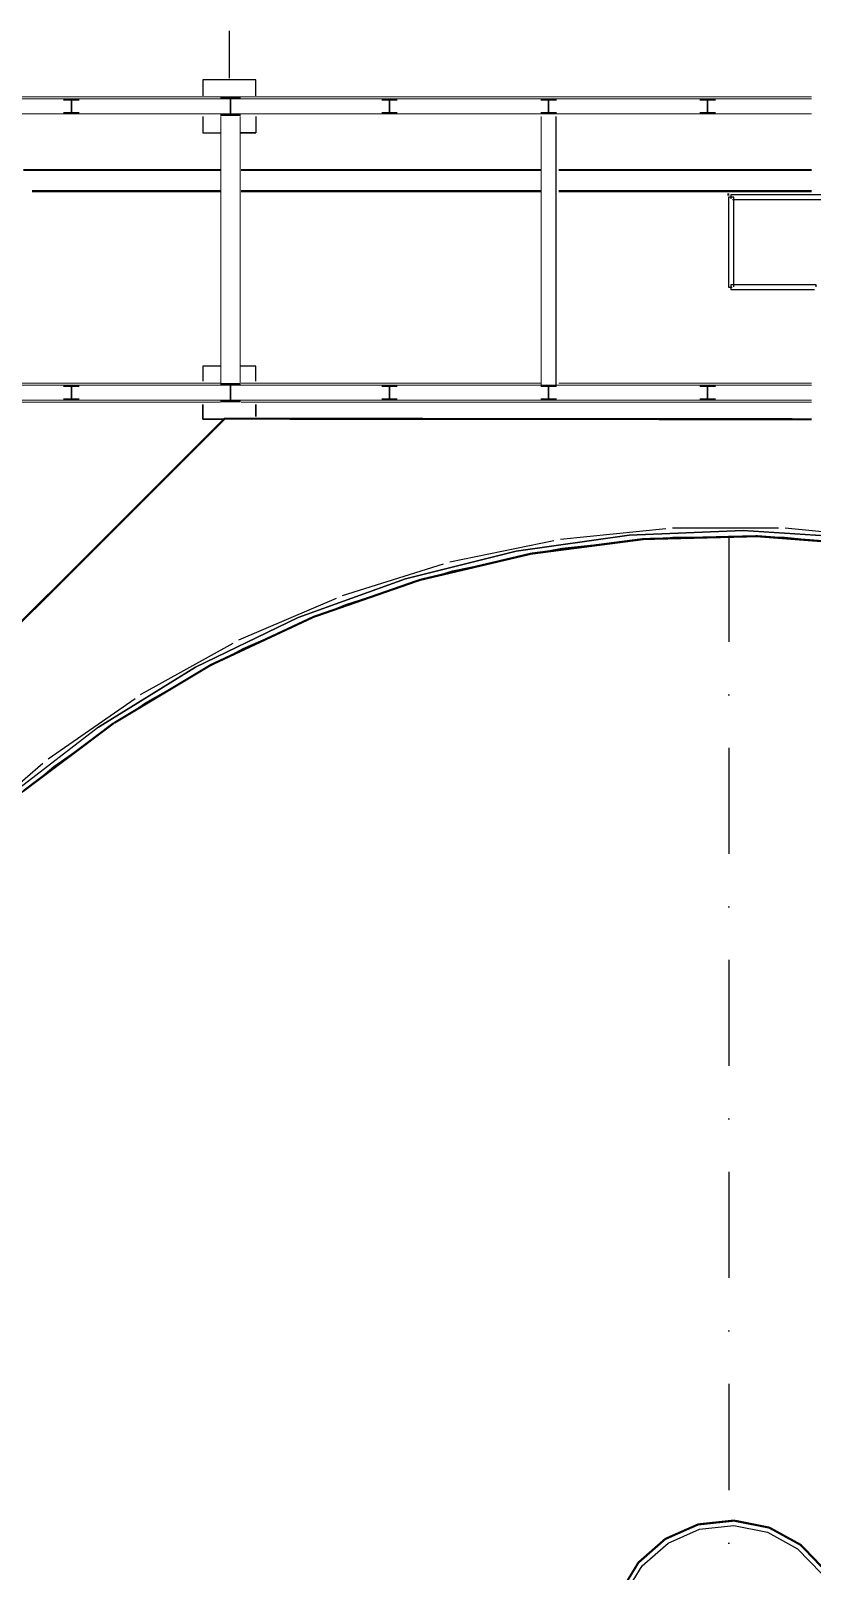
# Model space of a CAD drawing. Extents: x -57244 to 324435, y 15553 to 159369.
# Drawn here: x 157173 to 164542, y 123362 to 137891 of the extents above; entities that cross this region are included whole.
import ezdxf

# ---------------------------------------------------------------- set-up
doc = ezdxf.new("R2010")
doc.units = 0
doc.header["$LTSCALE"] = 2000
doc.header["$MEASUREMENT"] = 0
doc.linetypes.add('DASHDOT', pattern=[1, 0.5, -0.25, 0, -0.25])
doc.layers.add('BASE', color=253, linetype='CONTINUOUS')

msp = doc.modelspace()

# ---------------------------------------------------------------- linework, layer by layer
at = {"layer": 'BASE', "linetype": 'DASHDOT'}
for p, q in [((159046, 137444), (159046, 137891)), ((163756, 133128, 19694), (163756, 112328, 19694))]:
    msp.add_line(p, q, dxfattribs=at)
at = {"layer": 'BASE', "linetype": 'Continuous'}
for p, q in [((158796, 136928), (158960, 136928)), ((159155, 136928), (159296, 136928)), ((158796, 134228, -100), (158796, 134365, -100)), ((159296, 134365, 150), (159296, 134254, 150)), ((159296, 134254, -100), (159296, 134365, -100)), ((159296, 134365, 150), (159296, 134254, 150))]:
    msp.add_line(p, q, dxfattribs=at)
for points, elevation in [([(159296, 137278), (159296, 137428), (158796, 137428), (158796, 137278)], 150), ([(159296, 137278), (159296, 137428), (158796, 137428), (158796, 137278)], 150), ([(158796, 137084), (158796, 136928), (158960, 136928)], 150), ([(158796, 137084), (158796, 136928), (158960, 136928)], 150), ([(159296, 137084), (159296, 136928), (159155, 136928)], 150), ([(159296, 137084), (159296, 136928), (159155, 136928)], 150), ([(158960, 134728), (158796, 134728), (158796, 134587)], 150), ([(158960, 134728), (158796, 134728), (158796, 134587)], 150), ([(158960, 134728), (158796, 134728), (158796, 134587)], -100), ([(159296, 134587), (159296, 134728), (159155, 134728)], 150), ([(159296, 134587), (159296, 134728), (159155, 134728)], 150), ([(159296, 134587), (159296, 134728), (159155, 134728)], -100), ([(158988, 134228), (158796, 134228), (158796, 134365)], 150), ([(158796, 134365), (158796, 134228), (158988, 134228)], 150), ([(165091, 133042), (164023, 133124), (162953, 133097), (161891, 132959), (160849, 132713), (159838, 132362), (158868, 131908), (157950, 131357), (157093, 130714), (156308, 129987), (155601, 129182), (154980, 128310), (154453, 127378), (154024, 126397), (153699, 125376), (153480, 124328), (153369, 123263)], 19694), ([(153369, 123263), (153480, 124328), (153699, 125376), (154024, 126397), (154453, 127378), (154980, 128310), (155601, 129182), (156308, 129987), (157093, 130714), (157950, 131357), (158868, 131908), (159838, 132362), (160849, 132713), (161891, 132959), (162953, 133097), (164023, 133124), (165091, 133042)], 19694), ([(170900, 130342), (170755, 130488), (169920, 131166), (169019, 131755), (168063, 132249), (167062, 132641), (166025, 132929), (164964, 133108), (163890, 133177), (162815, 133135), (161750, 132984), (160706, 132723), (159695, 132356), (158726, 131888), (157811, 131322), (156959, 130665), (156269, 130011)], 1220), ([(157811, 131322), (158726, 131888), (159695, 132356), (160706, 132723), (161750, 132984), (162815, 133135), (163890, 133177), (164964, 133108)], 1200), ([(163122, 133103), (163229, 133114), (163538, 133114)], 19693), ([(164176, 133114), (164282, 133114), (164592, 133083)], 19693), ([(162484, 133039), (162181, 133008), (162068, 132985)], 19693)]:
    msp.add_lwpolyline(points, dxfattribs=dict(at, elevation=elevation))
for points, const_width, elevation in [([(153059, 137222), (153059, 137268), (159053, 137268)], 10, 3079), ([(153059, 137222), (153059, 137268), (159053, 137268), (159053, 137250)], 10, 3250), ([(153059, 137268), (159053, 137268)], 10, 3240), ([(159053, 137248), (153059, 137248)], 10, 4741), ([(153059, 137248), (159053, 137248)], 10, 4617), ([(159053, 137268), (159053, 137250)], 10, 3088), ([(159053, 137181), (159053, 137248)], 10, 4626), ([(159053, 137175), (159053, 137111)], 10, 4626), ([(159059, 137222), (159059, 137268), (164537, 137268)], 10, 3241), ([(164537, 137268), (159059, 137268), (159059, 137222)], 10, 3250), ([(159059, 137222), (159059, 137268)], 10, 3079), ([(159059, 137222), (159059, 137268), (164537, 137268)], 10, 3089), ([(164537, 137248), (159059, 137248), (159059, 137181)], 10, 4626), ([(159059, 137248), (164537, 137248)], 10, 4617), ([(164537, 137108), (159059, 137108), (159059, 137248), (164537, 137248)], 10, 4750), ([(156103, 137108), (157490, 137108)], 10, 4626), ([(157558, 137139), (157558, 137120), (157626, 137120), (157626, 137111), (157486, 137111), (157486, 137120), (157553, 137120), (157553, 137139)], 10, 4626), ([(157601, 137108), (159044, 137108)], 10, 4626), ([(158966, 134587), (158966, 137084)], 10, 3829), ([(158966, 134587), (158966, 137084)], 10, 3990), ([(158966, 137084), (158966, 134564), (159146, 134564), (159146, 137084)], 10, 4000), ([(158966, 134587), (158966, 137084)], 10, 3838), ([(160553, 137139), (160553, 137120), (160486, 137120), (160486, 137111), (160626, 137111), (160626, 137120), (160558, 137120), (160558, 137139)], 10, 3250), ([(160558, 137139), (160558, 137120), (160626, 137120), (160626, 137111), (160486, 137111), (160486, 137120), (160553, 137120), (160553, 137139)], 10, 4626), ([(160558, 137120), (160558, 137139)], 10, 4742), ([(162053, 137139), (162053, 137120), (161986, 137120), (161986, 137111), (162123, 137111)], 10, 4626), ([(162126, 137084), (162126, 134545), (161986, 134545), (161986, 137084)], 10, 4000), ([(162126, 137084), (162126, 134545), (161986, 134545)], 10, 3867), ([(161986, 137084), (161986, 134545), (162053, 134545)], 10, 3991), ([(162053, 134545), (161986, 134545), (161986, 137084)], 10, 3876), ([(162126, 137111), (162126, 137120), (162058, 137120), (162058, 137139)], 10, 4626), ([(162126, 137084), (162126, 134545), (162058, 134545)], 10, 3991), ([(163553, 137139), (163553, 137120), (163486, 137120), (163486, 137111), (163626, 137111), (163626, 137120), (163558, 137120), (163558, 137139)], 10, 4626), ([(163558, 137139), (163558, 137120), (163626, 137120), (163626, 137111), (163486, 137111), (163486, 137120), (163553, 137120), (163553, 137139)], 10, 3250), ([(163558, 137120), (163558, 137139)], 10, 4742), ([(158960, 136578), (157102, 136578)], 20, 500), ([(161984, 136578), (159155, 136578)], 20, 500), ([(162151, 136578), (164537, 136578)], 20, 500), ([(158960, 136378), (157185, 136378)], 20, -100), ([(157185, 136378), (158960, 136378)], 20, 500), ([(161984, 136378), (159155, 136378)], 20, -100), ([(159155, 136378), (161984, 136378)], 20, 500), ([(164537, 136378), (162151, 136378)], 20, -100), ([(162151, 136378), (164537, 136378)], 20, 500), ([(163753, 136348), (163760, 136348)], 20, 4749), ([(163753, 136335), (163753, 136348), (163760, 136348)], 20, 4849), ([(163778, 135473), (163778, 135473)], 20, 5874), ([(153059, 134548), (153059, 134408), (158960, 134408)], 10, 3867), ([(158960, 134568), (156131, 134568)], 10, 3250), ([(158960, 134568), (156131, 134568)], 10, 3088), ([(159059, 134531), (159059, 134554), (159146, 134554), (159146, 134563), (158966, 134563), (158966, 134554), (159053, 134554), (159053, 134531)], 10, 150), ([(159053, 134564), (158988, 134564)], 10, 3838), ([(159053, 134548), (159053, 134408), (158988, 134408)], 10, 3867), ([(159053, 134481), (159053, 134548)], 10, 3991), ([(159053, 134548), (159053, 134548)], 10, 4000), ([(159059, 134481), (159059, 134548)], 10, 3991), ([(164537, 134408), (159059, 134408), (159059, 134548)], 10, 3867), ([(164537, 134548), (159059, 134548), (159059, 134408), (164537, 134408)], 10, 4000), ([(159059, 134408), (159059, 134548)], 10, 4000), ([(161984, 134568), (159155, 134568)], 10, 3079), ([(159155, 134568), (161984, 134568)], 10, 3250), ([(164537, 134568), (162151, 134568)], 10, 3250), ([(162151, 134568), (164537, 134568)], 10, 3079), ([(158960, 134408), (153059, 134408), (153059, 134475)], 10, 3991), ([(158960, 134388), (153162, 134388)], 10, 3240), ([(153162, 134388), (158960, 134388)], 10, 3088), ([(158960, 134388), (153162, 134388)], 10, 3250), ([(158960, 134388), (153162, 134388)], 10, 3079), ([(159053, 134420), (159053, 134402), (158966, 134402), (158966, 134393)], 10, 150), ([(159053, 134475), (159053, 134408), (158988, 134408)], 10, 3991), ([(159127, 134392), (158988, 134392)], 10, 150), ([(159059, 134475), (159059, 134408), (164537, 134408)], 10, 3991), ([(159146, 134393), (159146, 134402), (159059, 134402), (159059, 134420)], 10, 150), ([(159155, 134388), (164537, 134388)], 10, 3250), ([(164537, 134388), (159155, 134388)], 10, 3240), ([(164537, 134227), (159002, 134232), (155439, 130675)], 20, 1200), ([(156408, 131642), (159002, 134232)], 20, 500), ([(165091, 133042), (164023, 133124), (162953, 133097), (161891, 132959), (160849, 132713)], 20, 19694), ([(157962, 131364), (158868, 131908), (159838, 132362), (160847, 132713)], 20, 19694), ([(157950, 131357), (157102, 130720)], 20, 19694), ([(162727, 122301), (162903, 122011), (163157, 121788), (163467, 121651), (163804, 121614), (164137, 121680), (164434, 121843), (164668, 122088), (164818, 122392), (164869, 122727), (164818, 123062), (164668, 123366), (164434, 123610), (164137, 123773), (163804, 123839), (163467, 123803), (163157, 123666), (162903, 123443), (162727, 123153), (162770, 123135)], 20, 24330)]:
    msp.add_lwpolyline(points, dxfattribs=dict(at, const_width=const_width, elevation=elevation))
at = {"layer": 'BASE', "linetype": 'Continuous', "const_width": 10}
for points, elevation in [([(159053, 137248), (159053, 137108), (153059, 137108), (153059, 137248)], 4750), ([(157626, 137111), (157626, 137120), (157558, 137120), (157558, 137236), (157626, 137236), (157626, 137244), (157486, 137244), (157486, 137236), (157553, 137236), (157553, 137120), (157486, 137120), (157486, 137111)], 4750), ([(159053, 137254), (158966, 137254), (158966, 137263), (159146, 137263), (159146, 137254), (159059, 137254), (159059, 137102), (159146, 137102), (159146, 137092), (158966, 137092), (158966, 137102), (159053, 137102)], 4750), ([(160553, 137120), (160553, 137236), (160486, 137236), (160486, 137244), (160626, 137244), (160626, 137236), (160558, 137236), (160558, 137120), (160626, 137120), (160626, 137111), (160486, 137111), (160486, 137120)], 4750), ([(161986, 137236), (162053, 137236), (162053, 137120), (161986, 137120), (161986, 137111), (162126, 137111), (162126, 137120), (162058, 137120), (162058, 137236), (162126, 137236), (162126, 137244), (161986, 137244)], 4750), ([(163486, 137120), (163486, 137111), (163626, 137111), (163626, 137120), (163558, 137120), (163558, 137236), (163626, 137236), (163626, 137244), (163486, 137244), (163486, 137236), (163553, 137236), (163553, 137120)], 4750), ([(153059, 134408), (153059, 134548), (159053, 134548), (159053, 134408)], 4000), ([(157486, 134544), (157486, 134536), (157553, 134536), (157553, 134420), (157486, 134420), (157486, 134411), (157626, 134411), (157626, 134420), (157558, 134420), (157558, 134536), (157626, 134536), (157626, 134544)], 4000), ([(159053, 134554), (158966, 134554), (158966, 134563), (159146, 134563), (159146, 134554), (159059, 134554), (159059, 134402), (159146, 134402), (159146, 134392), (158966, 134392), (158966, 134402), (159053, 134402)], 4000), ([(160626, 134536), (160626, 134544), (160486, 134544), (160486, 134536), (160553, 134536), (160553, 134420), (160486, 134420), (160486, 134411), (160626, 134411), (160626, 134420), (160558, 134420), (160558, 134536)], 4000), ([(162126, 134420), (162058, 134420), (162058, 134536), (162126, 134536), (162126, 134544), (161986, 134544), (161986, 134536), (162053, 134536), (162053, 134420), (161986, 134420), (161986, 134411), (162126, 134411)], 4000), ([(163486, 134536), (163486, 134544), (163626, 134544), (163626, 134536), (163558, 134536), (163558, 134420), (163626, 134420), (163626, 134411), (163486, 134411), (163486, 134420), (163553, 134420), (163553, 134536)], 4000)]:
    msp.add_lwpolyline(points, close=True, dxfattribs=dict(at, elevation=elevation))
at = {"layer": 'BASE', "linetype": 'Continuous', "extrusion": (-0.707107, -0.707107, 0), "const_width": 20, "elevation": -212203}
msp.add_lwpolyline([(19449, 5849), (19413, 5874)], dxfattribs=at)
at = {"layer": 'BASE', "linetype": 'Continuous', "extrusion": (0, -0.707107, 0.707107), "const_width": 20, "elevation": -92241}
msp.add_lwpolyline([(166528, 100526), (166528, 100513), (163788, 100513)], dxfattribs=at)
at = {"layer": 'BASE', "linetype": 'Continuous', "extrusion": (-0.707107, 0.707107, 0), "const_width": 20, "elevation": -20014}
msp.add_lwpolyline([(-211602, 5874), (-211637, 5849)], dxfattribs=at)
at = {"layer": 'BASE', "linetype": 'Continuous', "extrusion": (0, 1, 0), "const_width": 10, "elevation": 134548}
msp.add_lwpolyline([(-161986, 3992), (-161986, 4000), (-162126, 4000)], dxfattribs=at)
at = {"layer": 'BASE', "linetype": 'DASHDOT', "elevation": 1200}
msp.add_lwpolyline([(156242, 130029), (156528, 130331), (157335, 131023), (158207, 131630), (159136, 132146), (160112, 132565), (161126, 132883), (162167, 133097), (163224, 133204), (164287, 133204), (165344, 133097), (166385, 132883), (167399, 132565), (168375, 132146), (169304, 131630), (170177, 131023), (170946, 130363)], dxfattribs=at)
at = {"layer": 'BASE', "linetype": 'Continuous', "extrusion": (-0.000352499, 0.001715, 0.999998), "elevation": 19864}
msp.add_lwpolyline([(161048, 132728), (161156, 132762), (161464, 132825)], dxfattribs=at)
at = {"layer": 'BASE', "linetype": 'Continuous', "extrusion": (0.000259067, -0.00060374, 1), "elevation": 19654}
msp.add_lwpolyline([(160010, 132437), (160139, 132492), (160426, 132582)], dxfattribs=at)
at = {"layer": 'BASE', "linetype": 'Continuous', "extrusion": (-0.000516106, 0.001203, 0.999999), "elevation": 19769}
msp.add_lwpolyline([(159054, 131968), (159186, 132041), (159470, 132163)], dxfattribs=at)
at = {"layer": 'BASE', "linetype": 'Continuous', "extrusion": (-0.000246348, 0.000581326, 1), "elevation": 19730}
msp.add_lwpolyline([(158133, 131454), (158259, 131542), (158521, 131688)], dxfattribs=at)
at = {"layer": 'BASE', "linetype": 'Continuous', "extrusion": (-0.000263645, 0.000498483, 1), "elevation": 19717}
msp.add_lwpolyline([(157273, 130837), (157395, 130942), (157635, 131109)], dxfattribs=at)
at = {"layer": 'BASE', "linetype": 'Continuous'}
for points in [[(163803, 135475, 5849), (163803, 136323, 5849), (163778, 136323, 5874), (163753, 136323, 5849), (163753, 135473, 5849), (163778, 135473, 5874), (163788, 135473, 5864)], [(163778, 136307, 5858), (163778, 136323, 5874), (163778, 136348, 5849), (166528, 136348, 5849), (166528, 136335, 5862)], [(164565, 135448, 5849), (163778, 135448, 5849), (163778, 135473, 5874), (163778, 135498, 5849), (164578, 135498, 5849), (164578, 135475, 5872)], [(162749, 123144, 24292), (162770, 123135, 24330), (162939, 123412, 24330), (163183, 123626, 24330), (163480, 123757, 24330), (163802, 123792, 24330), (164120, 123729, 24330), (164405, 123573, 24330), (164629, 123339, 24330), (164773, 123048, 24330), (164822, 122727, 24330), (164773, 122406, 24330), (164629, 122115, 24330), (164405, 121881, 24330), (164120, 121725, 24330), (163802, 121662, 24330), (163480, 121697, 24330), (163183, 121828, 24330), (162939, 122041, 24330), (162770, 122319, 24330), (162727, 122301, 24330), (162749, 122310, 24292), (162770, 122319, 24330)]]:
    msp.add_polyline3d(points, dxfattribs=at)

doc.saveas('drawing.dxf')
